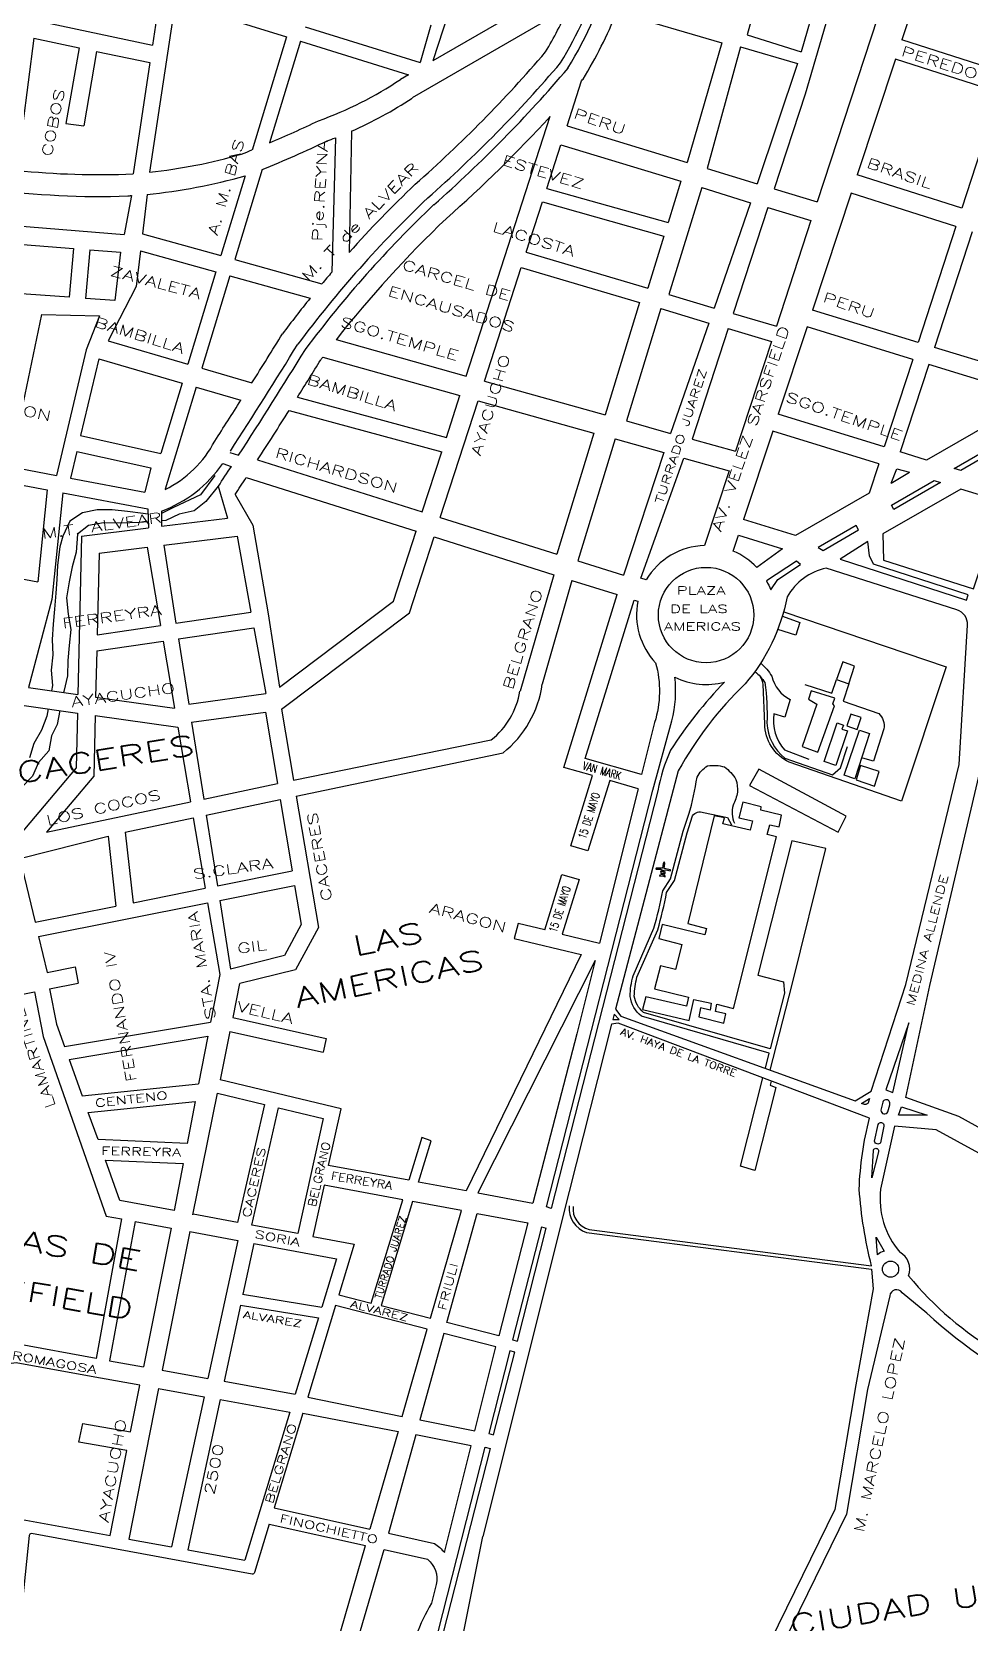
# Model space of a CAD drawing. Header units: millimetres. Extents: x 4374322 to 4409026, y 6503580 to 6534206.
# Drawn here: x 4385911 to 4386843, y 6521586 to 6523167 of the extents above; entities that cross this region are included whole.
import ezdxf

# ---------------------------------------------------------------- set-up
doc = ezdxf.new("R2010")
doc.units = ezdxf.units.MM
for name, color, linetype in [('CANAL', 252, 'Continuous'), ('LINEA CALLE', 252, 'Continuous'), ('NOMBRE BARRIO', 8, 'Continuous'), ('NOMBRE CALLE', 252, 'Continuous')]:
    doc.layers.add(name, color=color, linetype=linetype)
doc.styles.add('ROMANS', font='romans')
doc.styles.add('S1', font='ROMANS')

msp = doc.modelspace()

# ---------------------------------------------------------------- linework, layer by layer
at = {"layer": 'CANAL', "transparency": 33554687}
for p, q in [((4386092.4, 6522725.9), (4386078.4, 6522706.6)), ((4386096, 6522715.3), (4386083.7, 6522700.2)), ((4385975.6, 6522691.8), (4385961, 6522688.7)), ((4385990.4, 6522691.9), (4385975.6, 6522691.8)), ((4386005.8, 6522690.3), (4385990.4, 6522691.9)), ((4386051.4, 6522694.3), (4386039.5, 6522688.3)), ((4386078.4, 6522706.6), (4386051.4, 6522694.3)), ((4386083.7, 6522700.2), (4386071.9, 6522691)), ((4385948.6, 6522680.6), (4385941.5, 6522665.8)), ((4385961, 6522688.7), (4385948.6, 6522680.6)), ((4385967.1, 6522676.2), (4385956.2, 6522667.5)), ((4385981.8, 6522678.8), (4385967.1, 6522676.2)), ((4385998.8, 6522678.5), (4385981.8, 6522678.8)), ((4386017.4, 6522679.1), (4385998.8, 6522678.5)), ((4386021.3, 6522688.1), (4386005.8, 6522690.3)), ((4386026.3, 6522679.8), (4386017.4, 6522679.1)), ((4386026, 6522687.4), (4386021.3, 6522688.1)), ((4386043.9, 6522681.3), (4386039.6, 6522681)), ((4386057.2, 6522687.4), (4386043.9, 6522681.3)), ((4386071.9, 6522691), (4386057.2, 6522687.4)), ((4385941.5, 6522665.8), (4385938.4, 6522655.1)), ((4385956.2, 6522667.5), (4385954.9, 6522649.7)), ((4385938.4, 6522655.1), (4385936.1, 6522636.8)), ((4385954.9, 6522649.7), (4385950.9, 6522635.3)), ((4385936.1, 6522636.8), (4385935.6, 6522622.7)), ((4385950.9, 6522635.3), (4385947.9, 6522620.4)), ((4385935.6, 6522622.7), (4385934.4, 6522609.2)), ((4385947.9, 6522620.4), (4385945, 6522604.4)), ((4385934.4, 6522609.2), (4385933.2, 6522593.3)), ((4385945, 6522604.4), (4385946.7, 6522588.2)), ((4385933.2, 6522593.3), (4385931.8, 6522578.4)), ((4385946.7, 6522588.2), (4385949.3, 6522573)), ((4385931.8, 6522578.4), (4385930.9, 6522563.1)), ((4385949.3, 6522573), (4385947.9, 6522557.1)), ((4385930.9, 6522563.1), (4385931.5, 6522547.8)), ((4385947.9, 6522557.1), (4385946.4, 6522542.3)), ((4385931.5, 6522547.8), (4385930, 6522532.5)), ((4385946.4, 6522542.3), (4385946, 6522527)), ((4385930, 6522532.5), (4385931.2, 6522517.2)), ((4385946, 6522527), (4385942.6, 6522511.5)), ((4385931.2, 6522517.2), (4385930.2, 6522512.1)), ((4385942.6, 6522511.5), (4385942.3, 6522510.4)), ((4385925.7, 6522486.9), (4385920.2, 6522472.9)), ((4385926.9, 6522494.1), (4385925.7, 6522486.9)), ((4385938.5, 6522492.4), (4385935.9, 6522478.6)), ((4385920.2, 6522472.9), (4385912.6, 6522459.9)), ((4385935.9, 6522478.6), (4385930.1, 6522467.2)), ((4385912.6, 6522459.9), (4385908.5, 6522445.4)), ((4385930.1, 6522467.2), (4385927.6, 6522452.3)), ((4385917.4, 6522440.7), (4385911.3, 6522427.2)), ((4385927.6, 6522452.3), (4385917.4, 6522440.7)), ((4385911.3, 6522427.2), (4385900.5, 6522416.1))]:
    msp.add_line(p, q, dxfattribs=at)
at = {"layer": 'LINEA CALLE', "transparency": 33554687}
for p, q in [((4386654.5, 6523283.2), (4386621.6, 6523163.7)), ((4386787.2, 6523291.5), (4386691.1, 6522997.8)), ((4386815.8, 6523282.1), (4386775.1, 6523158.6)), ((4386709.7, 6523266.3), (4386675.1, 6523146.8)), ((4386340.1, 6523232.9), (4386309.2, 6523137.9)), ((4386037.5, 6523199.9), (4386030.6, 6523153.5)), ((4386428, 6523206.3), (4386309.2, 6523137.9)), ((4386053, 6523195.9), (4386027.6, 6523027.2)), ((4386053, 6523195.9), (4386163.9, 6523161.5)), ((4386443.8, 6523190.4), (4386288.5, 6523100.9)), ((4386491.9, 6523186.2), (4386596.3, 6523155.6)), ((4385913.6, 6523178.2), (4386030.6, 6523153.5)), ((4386182.2, 6523171.7), (4386296.5, 6523136.3)), ((4386307.3, 6523173.1), (4386296.5, 6523136.3)), ((4385912.7, 6523160.2), (4385895.8, 6523029.1)), ((4385912.7, 6523160.2), (4385957.6, 6523150.8)), ((4385957.6, 6523150.8), (4385944.5, 6523075.5)), ((4386163.9, 6523161.5), (4386129.5, 6523049.2)), ((4386177.8, 6523157.2), (4386146.8, 6523056.3)), ((4386177.8, 6523157.2), (4386285.1, 6523123.9)), ((4386596.3, 6523155.6), (4386562, 6523036.9)), ((4386614.9, 6523151.8), (4386581.7, 6523031)), ((4386614.9, 6523151.8), (4386671.7, 6523135.2)), ((4386621.6, 6523163.7), (4386675.1, 6523146.8)), ((4386878.5, 6523125.6), (4386775.1, 6523158.6)), ((4385975.1, 6523147.1), (4385962.3, 6523073.3)), ((4385975.1, 6523147.1), (4386027.9, 6523136)), ((4386027.9, 6523136), (4386011.3, 6523025.6)), ((4386671.7, 6523135.2), (4386631.6, 6523015.8)), ((4386768.8, 6523139.4), (4386730.9, 6523024.5)), ((4386872.3, 6523106.3), (4386768.8, 6523139.4)), ((4386285.1, 6523123.9), (4386277, 6523119.3)), ((4386442.5, 6523073.1), (4386457, 6523118)), ((4386872.3, 6523106.3), (4386834.8, 6522991.4)), ((4385944.5, 6523075.5), (4385962.3, 6523073.3)), ((4386342.4, 6522824.7), (4386425.9, 6523082.7)), ((4386442.5, 6523073.1), (4386562, 6523036.9)), ((4386212.4, 6523061.4), (4386208.8, 6522928)), ((4386228.4, 6523068), (4386225.9, 6522947.5)), ((4386422.4, 6523011.1), (4386436.4, 6523054.4)), ((4386436.4, 6523054.4), (4386555.5, 6523018.3)), ((4386122.7, 6523023.6), (4386098.6, 6522944.3)), ((4386139.7, 6523029.9), (4386112.5, 6522940.4)), ((4386581.7, 6523031), (4386631.6, 6523015.8)), ((4386834.8, 6522991.4), (4386730.9, 6523024.5)), ((4386422.4, 6523011.1), (4386542.9, 6522977.2)), ((4386555.5, 6523018.3), (4386542.9, 6522977.2)), ((4386576.4, 6523012), (4386543.8, 6522905.7)), ((4386576.4, 6523012), (4386625, 6522996.8)), ((4386648.3, 6523010.8), (4386691.1, 6522997.8)), ((4386009.8, 6523003.9), (4386002.3, 6522965.4)), ((4386025.2, 6523005.2), (4386020.6, 6522966)), ((4386401.9, 6522947.7), (4386418.1, 6522997.6)), ((4386418.1, 6522997.6), (4386538.7, 6522963.6)), ((4386625, 6522996.8), (4386588.6, 6522892.1)), ((4386642.2, 6522992.1), (4386607.7, 6522886.8)), ((4386642.2, 6522992.1), (4386684.9, 6522979.1)), ((4386724.9, 6523006.3), (4386686.5, 6522890.2)), ((4386828.9, 6522973.1), (4386724.9, 6523006.3)), ((4385857, 6522977.1), (4386002.3, 6522965.4)), ((4386684.9, 6522979.1), (4386650.6, 6522874.1)), ((4386020.6, 6522966), (4386098.6, 6522944.3)), ((4386538.7, 6522963.6), (4386522.9, 6522911.9)), ((4386828.9, 6522973.1), (4386791.5, 6522858.1)), ((4386845.2, 6522967.9), (4386807.6, 6522853.2)), ((4385850.5, 6522959.6), (4385952.1, 6522951.4)), ((4385952.1, 6522951.4), (4385947.8, 6522903)), ((4385968.4, 6522950.1), (4385964.1, 6522901.9)), ((4385968.4, 6522950.1), (4385998.8, 6522947.6)), ((4385998.8, 6522947.6), (4385993.3, 6522899.9)), ((4386018.6, 6522949), (4386014.5, 6522913.6)), ((4386018.6, 6522949), (4386093.6, 6522928.1)), ((4386401.9, 6522947.7), (4386522.9, 6522911.9)), ((4386112.5, 6522940.4), (4386198.9, 6522916.3)), ((4386360.5, 6522819.7), (4386397.1, 6522932.7)), ((4386397.1, 6522932.7), (4386514.7, 6522897.9)), ((4386014.5, 6522913.6), (4385986.4, 6522859.7)), ((4386093.6, 6522928.1), (4386065.8, 6522836.5)), ((4386107.6, 6522924.2), (4386079.7, 6522832.4)), ((4386107.6, 6522924.2), (4386187.2, 6522902)), ((4385947.8, 6522903), (4385832.5, 6522910.9)), ((4385993.3, 6522899.9), (4385964.1, 6522901.9)), ((4386514.7, 6522897.9), (4386480.4, 6522786.2)), ((4386543.8, 6522905.7), (4386588.6, 6522892.1)), ((4385920.2, 6522885.9), (4385888.7, 6522734.8)), ((4385920.2, 6522885.9), (4385978, 6522884.6)), ((4385978, 6522884.6), (4385964.8, 6522850.6)), ((4386535.7, 6522891.7), (4386501.5, 6522780.3)), ((4386535.7, 6522891.7), (4386583.4, 6522877.2)), ((4386607.7, 6522886.8), (4386650.6, 6522874.1)), ((4386791.5, 6522858.1), (4386686.5, 6522890.2)), ((4386583.4, 6522877.2), (4386545.2, 6522767.8)), ((4386602.8, 6522871.8), (4386566.9, 6522762)), ((4386602.8, 6522871.8), (4386645.6, 6522859.1)), ((4386681, 6522873.5), (4386652.4, 6522786.7)), ((4386786, 6522841.2), (4386681, 6522873.5)), ((4385964.8, 6522850.6), (4385935.1, 6522726)), ((4385986.4, 6522859.7), (4386065.8, 6522836.5)), ((4386213.1, 6522860.9), (4386342.4, 6522824.7)), ((4386645.6, 6522859.1), (4386609.9, 6522750)), ((4386915.4, 6522820.2), (4386807.6, 6522853.2)), ((4385977.3, 6522841.9), (4385959.1, 6522765.6)), ((4385977.3, 6522841.9), (4386060.1, 6522817.7)), ((4386199.7, 6522843.4), (4386336.1, 6522805.3)), ((4386786, 6522841.2), (4386757.6, 6522754.3)), ((4386802.1, 6522836.2), (4386773.6, 6522749.3)), ((4386908.3, 6522803.6), (4386802.1, 6522836.2)), ((4386060.1, 6522817.7), (4386038.9, 6522747.9)), ((4386079.7, 6522832.4), (4386129.3, 6522817.9)), ((4386360.5, 6522819.7), (4386480.4, 6522786.2)), ((4386074, 6522813.6), (4386043.2, 6522712.2)), ((4386074, 6522813.6), (4386118.4, 6522800.6)), ((4386174.6, 6522803.7), (4386322.6, 6522763.7)), ((4386322.6, 6522763.7), (4386336.1, 6522805.3)), ((4386908.3, 6522803.6), (4386799.8, 6522741.3)), ((4386166.3, 6522790.4), (4386318, 6522749.4)), ((4386316.6, 6522684.2), (4386354.2, 6522800.2)), ((4386354.2, 6522800.2), (4386469.2, 6522768.1)), ((4386757.6, 6522754.3), (4386652.4, 6522786.7)), ((4386501.5, 6522780.3), (4386545.2, 6522767.8)), ((4385959.1, 6522765.6), (4386038.9, 6522747.9)), ((4386469.2, 6522768.1), (4386432.3, 6522647.8)), ((4386490.2, 6522762.2), (4386453.1, 6522641.2)), ((4386490.2, 6522762.2), (4386538.6, 6522748.7)), ((4386566.9, 6522762), (4386609.9, 6522750)), ((4386646.9, 6522770), (4386617.9, 6522682.2)), ((4386752.2, 6522737.6), (4386646.9, 6522770)), ((4385955.4, 6522749.9), (4385949, 6522723.4)), ((4385955.4, 6522749.9), (4386029.1, 6522733.6)), ((4386107.3, 6522748.9), (4386116.1, 6522746)), ((4386135, 6522741.4), (4386298.7, 6522689.8)), ((4386298.7, 6522689.8), (4386318, 6522749.4)), ((4386538.6, 6522748.7), (4386498.7, 6522626.8)), ((4386799.8, 6522741.3), (4386773.6, 6522749.3)), ((4385888.7, 6522734.8), (4385935.1, 6522726)), ((4385949, 6522723.4), (4386022.9, 6522709.4)), ((4386029.1, 6522733.6), (4386022.9, 6522709.4)), ((4386100.4, 6522737.8), (4386108.9, 6522735)), ((4386123.6, 6522723.8), (4386292.5, 6522670.6)), ((4386752.2, 6522737.6), (4386742.8, 6522708.5)), ((4386764.6, 6522718.3), (4386770.3, 6522732.7)), ((4386764.6, 6522718.3), (4386782.7, 6522729.1)), ((4386770.3, 6522732.7), (4386782.7, 6522729.1)), ((4385885.5, 6522719.3), (4385925.9, 6522711.6)), ((4385925.9, 6522711.6), (4385916.6, 6522620.4)), ((4385941.4, 6522708.7), (4385930.6, 6522602.9)), ((4385941.4, 6522708.7), (4386025.8, 6522692.7)), ((4386096, 6522715.3), (4386105.2, 6522683.7)), ((4386742.8, 6522708.5), (4386669.4, 6522666.4)), ((4386025.8, 6522692.7), (4386026.5, 6522674)), ((4386102.8, 6522692), (4386102.8, 6522692)), ((4386112.6, 6522706.9), (4386130.2, 6522676.6)), ((4386039.4, 6522690.5), (4386039.7, 6522675.6)), ((4386039.7, 6522675.6), (4386105.2, 6522683.7)), ((4386130.2, 6522676.6), (4386145.4, 6522588.5)), ((4386316.6, 6522684.2), (4386432.3, 6522647.8)), ((4386669.4, 6522666.4), (4386617.9, 6522682.2)), ((4385960.2, 6522665.8), (4385956.4, 6522508.4)), ((4385960.2, 6522665.8), (4386026.5, 6522674)), ((4386041.7, 6522656.8), (4386114.6, 6522665.8)), ((4386114.6, 6522665.8), (4386128.4, 6522590.3)), ((4386270, 6522601.1), (4386292.5, 6522670.6)), ((4386286, 6522589.4), (4386310.4, 6522664.9)), ((4386310.4, 6522664.9), (4386429.5, 6522627.4)), ((4385977.6, 6522648.8), (4385975.6, 6522567.8)), ((4385977.6, 6522648.8), (4386025.4, 6522654.8)), ((4386025.4, 6522654.8), (4386038.6, 6522577.1)), ((4386041.7, 6522656.8), (4386053.9, 6522579.3)), ((4385866.8, 6522629.6), (4385916.6, 6522620.4)), ((4386453.1, 6522641.2), (4386498.7, 6522626.8)), ((4386429.5, 6522627.4), (4386395.8, 6522511.8)), ((4386447.3, 6522621.8), (4386417.8, 6522518.7)), ((4386447.3, 6522621.8), (4386492.4, 6522607.6)), ((4385930.6, 6522602.9), (4385907.4, 6522515.3)), ((4386156.8, 6522515.8), (4386270, 6522601.1)), ((4386053.9, 6522579.3), (4386128.4, 6522590.3)), ((4386145.4, 6522588.5), (4386156.8, 6522515.8)), ((4386158.9, 6522493.7), (4386286, 6522589.4)), ((4385975.6, 6522567.8), (4386038.6, 6522577.1)), ((4386056.4, 6522563.7), (4386131.2, 6522574.7)), ((4386131.2, 6522574.7), (4386143.2, 6522509.5)), ((4385975.2, 6522551.7), (4385974.1, 6522505.9)), ((4385975.2, 6522551.7), (4386041.3, 6522561.5)), ((4386041.3, 6522561.5), (4386052.5, 6522494.9)), ((4386056.4, 6522563.7), (4386066.6, 6522498.9)), ((4385907.4, 6522515.3), (4385956.4, 6522508.4)), ((4385974.1, 6522505.9), (4386052.5, 6522494.9)), ((4386066.6, 6522498.9), (4386143.2, 6522509.5)), ((4385903.1, 6522497.4), (4385956, 6522490)), ((4385956, 6522490), (4385954.7, 6522435.5)), ((4385973.7, 6522487.5), (4385972.2, 6522427.2)), ((4385973.7, 6522487.5), (4386055.8, 6522475.9)), ((4386069.4, 6522480.8), (4386142.8, 6522490.9)), ((4386142.8, 6522490.9), (4386154.8, 6522419.9)), ((4386158.9, 6522493.7), (4386170.8, 6522423.2)), ((4386055.8, 6522475.9), (4386068.3, 6522401.8)), ((4386069.4, 6522480.8), (4386081.5, 6522404.5)), ((4386170.8, 6522423.2), (4386367.2, 6522463.3)), ((4386173.5, 6522407.4), (4386378.9, 6522450.5)), ((4385954.7, 6522435.5), (4385814.5, 6522270)), ((4385972.2, 6522427.2), (4385925.3, 6522371.8)), ((4386173.5, 6522407.4), (4386195.5, 6522277.1)), ((4386513.1, 6522414.8), (4386474.7, 6522261.3)), ((4385925.3, 6522371.8), (4386068.3, 6522401.8)), ((4386157.4, 6522404.1), (4386169.4, 6522333.1)), ((4386003.4, 6522371.8), (4386071, 6522386)), ((4386071, 6522386), (4386082.9, 6522315.9)), ((4386084, 6522388.7), (4386095.1, 6522318.3)), ((4385898.9, 6522345.4), (4385986.4, 6522367.7)), ((4385986.4, 6522367.7), (4385994.3, 6522298.2)), ((4386003.4, 6522371.8), (4386011.3, 6522301.6)), ((4385898.9, 6522345.4), (4385914, 6522282.2)), ((4386095.1, 6522318.3), (4386169.4, 6522333.1)), ((4386011.3, 6522301.6), (4386082.9, 6522315.9)), ((4386097.4, 6522303.9), (4386171.8, 6522318.7)), ((4386171.8, 6522318.7), (4386178.4, 6522279.9)), ((4385914, 6522282.2), (4385994.3, 6522298.2)), ((4385917.4, 6522268), (4386085.4, 6522301.5)), ((4386085.4, 6522301.5), (4386097.4, 6522230.3)), ((4386097.4, 6522303.9), (4386108.1, 6522235.7)), ((4385917.4, 6522268), (4385925.8, 6522232.4)), ((4386178.4, 6522279.9), (4386161.8, 6522249.2)), ((4386195.5, 6522277.1), (4386172.8, 6522235)), ((4386389.9, 6522266.2), (4386456.6, 6522250.1)), ((4386437.6, 6522270.3), (4386474.7, 6522261.3)), ((4386161.8, 6522249.2), (4386108.1, 6522235.7)), ((4385925.8, 6522232.4), (4385953.7, 6522237.8)), ((4385953.7, 6522237.8), (4385956.8, 6522221.6)), ((4386172.8, 6522235), (4386117.4, 6522221.2)), ((4386470.4, 6522244.1), (4386353.8, 6522013.3)), ((4386470.4, 6522244.1), (4386452.2, 6522171.2)), ((4385928.4, 6522216.1), (4385956.8, 6522221.6)), ((4386097.4, 6522230.3), (4386088.3, 6522183.1)), ((4386117.1, 6522221.4), (4386110.3, 6522187.5)), ((4385847, 6522200.2), (4385913.3, 6522213.1)), ((4385913.3, 6522213.1), (4385921.8, 6522168.7)), ((4385928.4, 6522216.1), (4385935.1, 6522181)), ((4386110.3, 6522187.5), (4386203.2, 6522166.7)), ((4385935.1, 6522181), (4385943.1, 6522158.7)), ((4385943.1, 6522158.7), (4386088.3, 6522183.1)), ((4386107.5, 6522173.7), (4386097.8, 6522125.7)), ((4386107.5, 6522173.7), (4386200.1, 6522153)), ((4386452.2, 6522171.2), (4386408.7, 6522003.2)), ((4386486.8, 6522180.8), (4386444.6, 6522014.9)), ((4385921.8, 6522168.7), (4385984.6, 6521990.3)), ((4385947.8, 6522145.8), (4386085.5, 6522168.9)), ((4386085.5, 6522168.9), (4386076.4, 6522121.8)), ((4386203.2, 6522166.7), (4386200.1, 6522153)), ((4385947.8, 6522145.8), (4385960.7, 6522109.9)), ((4385960.7, 6522109.9), (4386076.4, 6522121.8)), ((4386353.8, 6522013.3), (4386408.7, 6522003.2)), ((4386444.6, 6522014.9), (4386359, 6521672)), ((4385984.6, 6521990.3), (4385999.9, 6521987.5)), ((4386013.3, 6521985), (4385988, 6521846.6)), ((4386013.3, 6521985), (4386049, 6521978.4)), ((4386049, 6521978.4), (4386021.6, 6521840.6)), ((4386067.7, 6521974.9), (4386040.3, 6521837.2)), ((4386067.7, 6521974.9), (4386115.3, 6521966.1)), ((4386115.3, 6521966.1), (4386085.7, 6521829.1)), ((4386131.3, 6521963.1), (4386120.4, 6521912.8)), ((4386131.3, 6521963.1), (4386213.3, 6521947.9)), ((4386213.3, 6521947.9), (4386198.8, 6521900)), ((4386118, 6521901.8), (4386101.7, 6521826.2)), ((4386118, 6521901.8), (4386195.5, 6521889.2)), ((4386119.9, 6521912.8), (4386198.8, 6521900)), ((4386195.5, 6521889.2), (4386172.5, 6521813.5)), ((4385988, 6521846.6), (4386021.6, 6521840.6)), ((4386040.3, 6521837.2), (4386085.7, 6521829.1)), ((4386101.7, 6521826.2), (4386172.5, 6521813.5)), ((4386036.7, 6521819), (4386007, 6521669.5)), ((4386036.7, 6521819), (4386081.8, 6521810.9)), ((4386081.8, 6521810.9), (4386049.6, 6521661.7)), ((4386097.8, 6521808), (4386065.6, 6521658.8)), ((4386097.8, 6521808), (4386167, 6521795.6)), ((4386167, 6521795.6), (4386122.3, 6521648.4)), ((4386180, 6521794.5), (4386151.4, 6521700.5)), ((4386151.4, 6521700.5), (4386246.7, 6521679.3)), ((4386708.7, 6521698.8), (4386608.6, 6521495.5)), ((4386146.5, 6521684.4), (4386242.1, 6521663.2)), ((4386720.4, 6521694.1), (4386615.8, 6521481.6)), ((4386007, 6521669.5), (4386049.6, 6521661.7)), ((4386065.6, 6521658.8), (4386122.3, 6521648.4))]:
    msp.add_line(p, q, dxfattribs=at)
for points in [[(4386738.6, 6523307.5), (4386679, 6523104.7), (4386648.3, 6523010.8)], [(4386827.3, 6522732.8), (4386899.4, 6522774.6), (4386897.2, 6522767.5), (4386833.9, 6522730.8), (4386827.3, 6522732.8)], [(4386846.4, 6522613.5), (4386875.2, 6522699.7), (4386833.7, 6522712.5), (4386756.3, 6522668.1), (4386757, 6522641.7), (4386846.4, 6522613.5)], [(4386513.1, 6522414.8), (4386484.9, 6522422.9), (4386463.2, 6522353.1), (4386446.2, 6522358), (4386467.8, 6522427.8), (4386439.3, 6522436), (4386492.4, 6522607.6)], [(4386656.5, 6522586.1), (4386674, 6522579.9), (4386669.9, 6522567.2), (4386652, 6522573.1)], [(4386678.7, 6522518.2), (4386705.6, 6522509.6), (4386710.4, 6522523.3)], [(4386685.1, 6522511.9), (4386682.4, 6522503.7), (4386690.6, 6522498.9), (4386676.2, 6522456.6), (4386691.8, 6522451.1), (4386708.2, 6522497.3), (4386706.8, 6522499.3), (4386708.5, 6522504.6), (4386685.1, 6522511.9)], [(4386724.4, 6522489), (4386720.5, 6522477.4), (4386730.9, 6522473.6), (4386734.9, 6522485.4), (4386724.4, 6522489)], [(4386709.7, 6522437.9), (4386697.9, 6522442), (4386710.9, 6522480.2), (4386717.1, 6522478.1), (4386715.7, 6522473.9), (4386721.1, 6522472.2), (4386709.7, 6522437.9)], [(4386733.1, 6522472.9), (4386743.1, 6522469.6), (4386728.5, 6522424.8), (4386717.8, 6522428.4), (4386733.1, 6522472.9)], [(4386711.9, 6522371.8), (4386720, 6522387.7), (4386633, 6522434.2), (4386623.8, 6522417.9), (4386711.9, 6522371.8)], [(4386779.1, 6522108), (4386803.1, 6522219.3), (4386853.9, 6522436.8)], [(4386081.5, 6522404.5), (4386154.8, 6522419.9)], [(4386084, 6522388.7), (4386157.4, 6522404.1)], [(4386635.6, 6522396.8), (4386617.3, 6522401.5), (4386613.4, 6522385.9), (4386626.7, 6522383), (4386624.4, 6522373.6), (4386597.3, 6522379.9), (4386598.9, 6522386), (4386588.7, 6522387.9), (4386562.7, 6522280.8), (4386581.2, 6522276.1), (4386579.5, 6522269.6), (4386537, 6522280.1), (4386533.6, 6522265.9), (4386556.5, 6522260.1), (4386550.4, 6522235.1), (4386535.3, 6522238.8), (4386529.4, 6522215.9), (4386563.3, 6522207.7), (4386561.1, 6522198.9), (4386520.9, 6522208.1), (4386517.6, 6522195.6), (4386563.8, 6522184.5), (4386568.6, 6522205.5), (4386585.9, 6522201.7), (4386584.7, 6522194.9), (4386575.2, 6522197.2), (4386573.4, 6522188.4), (4386598.5, 6522182.1), (4386600.3, 6522191.2), (4386590.2, 6522193.6), (4386591.4, 6522200.7), (4386608.1, 6522196.6), (4386650.8, 6522366.9), (4386641.5, 6522369.4), (4386644.1, 6522378.8), (4386653.3, 6522376.9), (4386655.8, 6522388.5), (4386635.1, 6522393.5), (4386635.6, 6522396.8)], [(4386420.3, 6522274.5), (4386437.4, 6522329.7), (4386454.5, 6522324.8), (4386437.6, 6522270.3)], [(4386420.3, 6522274.5), (4386394.1, 6522280.8), (4386389.9, 6522266.2)], [(4386456.6, 6522250.1), (4386342.4, 6522015.4), (4386295, 6522024.1), (4386307.5, 6522065.2), (4386298.1, 6522068.5), (4386285.2, 6522025.9), (4386205.6, 6522040.6), (4386218.1, 6522096.8), (4386097.8, 6522125.7)], [(4386494.3, 6522185.7), (4386489.4, 6522191), (4386488, 6522185.6), (4386494.3, 6522185.7)], [(4386743.2, 6522087.5), (4386493.5, 6522181.8), (4386486.8, 6522180.8)], [(4386759.2, 6522115.7), (4386766.2, 6522113.2), (4386782.1, 6522182.3), (4386759.2, 6522115.7)], [(4386645.5, 6522124.4), (4386644.5, 6522120.3), (4386650.1, 6522118.1), (4386629.2, 6522035.7), (4386615, 6522040), (4386637.2, 6522127.5)], [(4386070.7, 6521991.7), (4386095.1, 6522112.4), (4386141.8, 6522101.2), (4386115.2, 6521984.1), (4386070.9, 6521992.3)], [(4387022.4, 6522014.4), (4386906.3, 6522048.3), (4386832, 6522089.1), (4386779.1, 6522108)], [(4386772, 6522090.5), (4386774.9, 6522098.9), (4386800.3, 6522090.6), (4386772.1, 6522090.6)], [(4385999.9, 6521987.5), (4385974.7, 6521849), (4385895.5, 6521863.3), (4385871.9, 6521860.2), (4385902.4, 6522026.9)], [(4386417.1, 6521979.8), (4386388.4, 6521867.4), (4386393.3, 6521866), (4386421.9, 6521978.4)], [(4386417.1, 6521979.8), (4386421.9, 6521978.4)], [(4386745, 6521937.5), (4386746.6, 6521918.2), (4386729.5, 6521822.8), (4386708.7, 6521698.8)], [(4386800.1, 6521893.9), (4386775.5, 6521914.1)], [(4386180, 6521794.5), (4386274.6, 6521776.4), (4386246.7, 6521679.3)]]:
    msp.add_lwpolyline(points, dxfattribs=at)
for points in [[(4386579.2, 6522656.3, 0.260349), (4386521.2, 6522622.3), (4386516, 6522623.9), (4386558.7, 6522743.1), (4386603.5, 6522730.5), (4386579.2, 6522656.3)], [(4386607.6, 6522650.9), (4386612.8, 6522666.7), (4386656.8, 6522653.2), (4386631.1, 6522634.5, 0.104922), (4386607.6, 6522650.9)], [(4386657.8, 6522590.6), (4386819.4, 6522535.9), (4386775, 6522402.6), (4386663.3, 6522441.3, -0.294976), (4386639.1, 6522479.4), (4386637.5, 6522518.4, 0.109165), (4386634.7, 6522526.1)], [(4386635, 6522539.6, -0.073523), (4386646, 6522526.6, 0.216742), (4386664.1, 6522503.4)], [(4386629.3, 6522531.2, -0.082308), (4386639.2, 6522520.2, -0.04043), (4386641.2, 6522480.1, 0.226248), (4386659.1, 6522445.3), (4386706.2, 6522428.6), (4386714.3, 6522435.5), (4386721.1, 6522456.8)], [(4386722.6, 6522519.1), (4386717, 6522501.7), (4386752.3, 6522489.6, -0.256846), (4386757.3, 6522474.2), (4386747.1, 6522442.1), (4386736.5, 6522445.3)], [(4386664.1, 6522503.4), (4386659.1, 6522485.8), (4386648, 6522489.1, 0.212276), (4386658.5, 6522453.3), (4386682.8, 6522444.3)], [(4386639.7, 6522137.1), (4386643.5, 6522152.3), (4386516.6, 6522188.9, -0.198397), (4386505.3, 6522208.6, -0.062861), (4386508.1, 6522229.1), (4386528.7, 6522276.2, 0.025828), (4386537.6, 6522313.3), (4386545.4, 6522325.4), (4386557.9, 6522372.5), (4386563.4, 6522389.4, 0.042527), (4386571.7, 6522426.3, -0.124196), (4386582.2, 6522437.7, -0.099242), (4386598.9, 6522436.5, -0.087111), (4386610.4, 6522424.1, -0.074316), (4386611.9, 6522411.3, -0.070708), (4386607.5, 6522398.5, 0.17302), (4386608.8, 6522380.5)], [(4386644.5, 6522135.3), (4386666.1, 6522220.4), (4386699.8, 6522355.4), (4386665.8, 6522363), (4386632.1, 6522229.5), (4386657.6, 6522222.9), (4386658.6, 6522211.7), (4386644.5, 6522156.3), (4386518.5, 6522192.7, -0.187157), (4386509.4, 6522208.8, -0.06094), (4386512, 6522227.8), (4386532.6, 6522274.8, 0.025458), (4386541.5, 6522311.8), (4386549.2, 6522323.7), (4386561.8, 6522371), (4386567.3, 6522387.9, -0.354682), (4386578.2, 6522391.1), (4386602, 6522386.3), (4386605.8, 6522378.8)], [(4386538.8, 6522333.8), (4386540.7, 6522334.1), (4386545.3, 6522333.3), (4386545.2, 6522334.2), (4386539.2, 6522335.6), (4386539.7, 6522340.4), (4386539.4, 6522341.6, 0.680843), (4386538.7, 6522341.7), (4386538, 6522340.6), (4386537.4, 6522335.9), (4386531.2, 6522335.9), (4386530.9, 6522335), (4386535.5, 6522334.8), (4386537.3, 6522334), (4386537.3, 6522332.4), (4386536.4, 6522332.3), (4386536.3, 6522332.8), (4386535.7, 6522332.8, 0.087946), (4386535.6, 6522330.8), (4386536.3, 6522330.6), (4386536.4, 6522331.1), (4386537.3, 6522331.1), (4386537.2, 6522330.5), (4386537.1, 6522329.5), (4386534.9, 6522328.9), (4386534.5, 6522327.9), (4386537.4, 6522328.4), (4386540.1, 6522327.2), (4386539.9, 6522328.3), (4386538, 6522329.4), (4386538, 6522330.4), (4386538.2, 6522331), (4386539, 6522330.8), (4386539, 6522330.3), (4386539.7, 6522330.3, 0.087946), (4386540.1, 6522332.3), (4386539.5, 6522332.4), (4386539.2, 6522331.9), (4386538.4, 6522332.2), (4386538.8, 6522333.8)], [(4386735, 6522102.2), (4386743, 6522107.1), (4386742.2, 6522103.7, -0.391209), (4386738.2, 6522101.2), (4386735, 6522102.2)], [(4386756.2, 6522103.5), (4386754.5, 6522095.4, 0.828845), (4386761.2, 6522093.8), (4386763.2, 6522100.9, 1.003477), (4386756.2, 6522103.5)], [(4386745.1, 6521940.9, -0.043416), (4386732.9, 6522017, -0.056232), (4386743.2, 6522087.5)], [(4386751.7, 6522081.2, -0.955208), (4386757.3, 6522079.8), (4386753.9, 6522063.2, -0.678661), (4386748.2, 6522064.6), (4386751.7, 6522081.2)], [(4386901, 6522026.2), (4386897.7, 6522027.5), (4386809.2, 6522076.1), (4386767.9, 6522079.6), (4386754.1, 6522017, 0.209146), (4386773.1, 6521954.6)], [(4386747, 6522055.4, -1.102642), (4386752, 6522054.3), (4386745.4, 6522028.4), (4386747, 6522055.4)], [(4386444.8, 6522000.4, 0.349868), (4386462, 6521973.9), (4386745, 6521937.5)], [(4386448.5, 6522000, 0.369068), (4386464.5, 6521977), (4386745.1, 6521940.9)], [(4386751.2, 6521951.9), (4386749.8, 6521969.4), (4386757.5, 6521955.6, 0.107733), (4386751.2, 6521951.9)], [(4386775.5, 6521914.1, 0.702313), (4386763.2, 6521911.2), (4386741.1, 6521818), (4386720.4, 6521694.1)], [(4386146.5, 6521684.4), (4386131.8, 6521636.2, -0.381041), (4386129.6, 6521634.8), (4385910.3, 6521674.9, 0.437317), (4385908, 6521673.1), (4385895.7, 6521553.6, 0.400959), (4385897.4, 6521551.5), (4386195.5, 6521507, 0.376223), (4386197.7, 6521508.5), (4386242.1, 6521663.2)], [(4386516.7, 6521428.6), (4386452.8, 6521417.7), (4386319.4, 6521411.5, -0.489244), (4386309.2, 6521423.5), (4386359, 6521672)]]:
    msp.add_lwpolyline(points, format="xyb", dxfattribs=at)
for points in [[(4386764.9, 6522696.6), (4386807.2, 6522721.1), (4386813.6, 6522719.1), (4386767.4, 6522692.3)], [(4386697.2, 6522651.6), (4386732.2, 6522671.8), (4386729.7, 6522676.2), (4386692, 6522654.3)], [(4386741.3, 6522660.5), (4386713.8, 6522642.8), (4386839.4, 6522602.1), (4386841.1, 6522607.4), (4386747.1, 6522637.7), (4386743.1, 6522646)], [(4386722.6, 6522519.1), (4386728.3, 6522536.7), (4386716.5, 6522540.8), (4386710.4, 6522523.3)], [(4386729.9, 6522423.6), (4386748.2, 6522417.3), (4386752.6, 6522431.9), (4386734.2, 6522437.8)], [(4385976.5, 6522066.3), (4385966.8, 6522093.1), (4386073, 6522104), (4386064.9, 6522062.5)], [(4386155.7, 6522097.9), (4386200.3, 6522087.2), (4386174.9, 6521973), (4386129.3, 6521981.4)], [(4385983.9, 6522045.8), (4386061.1, 6522042.5), (4386052, 6521995.8), (4385998.3, 6522005.8)], [(4386248, 6521903.9), (4386279.2, 6522006.5), (4386201.2, 6522020.9), (4386189.9, 6521970.2), (4386231.1, 6521962.5), (4386215.8, 6521912.2)], [(4386257.7, 6521901.4), (4386306.8, 6521888.8), (4386337.5, 6521995.8), (4386289.1, 6522004.7)], [(4386353.2, 6521992.9), (4386403.7, 6521983.6), (4386374.7, 6521871.4), (4386323.2, 6521884.6)], [(4386278.8, 6521791.2), (4386303.7, 6521878), (4386212.5, 6521901.4), (4386184.8, 6521810.4)], [(4386351, 6521777), (4386371.9, 6521860.5), (4386320.2, 6521873.8), (4386296.4, 6521787.8)], [(4386369.5, 6521772.9), (4386390.5, 6521855.2), (4386385.7, 6521856.5), (4386364.7, 6521774.3)], [(4385988.4, 6521672.9), (4386005.1, 6521757.4), (4385957.4, 6521765.8), (4385961.4, 6521784.4), (4385961.4, 6521784.4), (4385961.4, 6521784.4), (4386008.8, 6521775.9), (4386018, 6521822.4), (4385969.7, 6521831), (4385895, 6521844.5), (4385868.4, 6521840.9), (4385858, 6521783.9), (4385842.5, 6521699.6)], [(4386162.6, 6520998.5), (4386157.1, 6520997.5), (4386215.9, 6521214.2), (4386224, 6521234.8), (4386267.6, 6521394.1), (4386361.2, 6521760.8), (4386366, 6521759.4), (4386272.4, 6521392.7), (4386228.9, 6521233.6), (4386220.8, 6521213.1)]]:
    msp.add_lwpolyline(points, close=True, dxfattribs=at)
for points in [[(4386490.6, 6522195.8), (4386496, 6522189), (4386728.8, 6522104.8), (4386744.8, 6522114.5), (4386779.1, 6522220.4), (4386832.2, 6522438.9), (4386840.4, 6522577.4, 0.343059), (4386830, 6522592.5), (4386700, 6522633.9, 0.210601), (4386661.2, 6522605.5, -0.132867), (4386619.4, 6522518.9, 0.074412), (4386553.1, 6522432.5)], [(4386645, 6522612.3), (4386651.9, 6522622.6), (4386674.6, 6522637.6), (4386670.7, 6522641), (4386640.7, 6522621.3, -0.03621)], [(4386516.6, 6522428.8), (4386460.6, 6522444.9), (4386509.3, 6522602.2), (4386513, 6522601.1, 0.244651), (4386530.6, 6522539.8, -0.144026), (4386529.6, 6522480.5)], [(4386532.8, 6522412.7), (4386426.9, 6521998), (4386422.1, 6521999.4), (4386527.8, 6522413.4), (4386546.7, 6522482.3, 0.090599), (4386549.7, 6522525.7, 0.185721), (4386599, 6522520.8, 0.049979), (4386545.4, 6522453, 0.061959)], [(4386347.3, 6521762.1), (4386292.3, 6521772.9), (4386265.2, 6521675.3), (4386310.7, 6521665.1, -0.082631), (4386320.8, 6521656.1)], [(4386307.8, 6521605.7, 0.041859), (4386292.7, 6521574), (4386238.5, 6521396.9, -0.177073), (4386234.4, 6521391.4, -0.043304), (4386213, 6521380.1, -0.012437), (4386176.3, 6521370), (4386260.7, 6521659), (4386303.8, 6521649.4, -0.29142), (4386312.6, 6521624.5)]]:
    msp.add_lwpolyline(points, format="xyb", close=True, dxfattribs=at)
for centre, radius in [((4386580.7, 6522587.3), 47.4), ((4386764, 6521937.6), 8.06)]:
    msp.add_circle(centre, radius, dxfattribs=at)
for centre, radius, start, end in [((4386084.1, 6523349.3), 420.7, 328.6667, 343.6894), ((4386084.1, 6523349.3), 411.7, 328.7662, 342.4319), ((4386084.1, 6523349.3), 393.3, 328.9804, 336.1661), ((4386084.1, 6523349.3), 439.2, 328.4748, 338.2049), ((4385435.6, 6523988.1), 1295.9, 311.3421, 319.5076), ((4385435.6, 6523988.1), 1314.3, 311.3578, 319.5736), ((4386073.1, 6523422.9), 365.7, 289.5875, 303.8872), ((4385435.6, 6523988.1), 1323.4, 311.3654, 319.605), ((4385435.6, 6523988.1), 1341.8, 319.5713, 319.6669), ((4386073.1, 6523422.9), 387.4, 293.6258, 303.7756), ((4385765.2, 6523968), 988.3, 292.7102, 295.8219), ((4385435.6, 6523988.1), 1341.8, 311.3808, 317.562), ((4385765.2, 6523968), 1010, 291.7617, 295.7555), ((4386073.1, 6523422.9), 387.4, 289.7638, 291.0658), ((4385974.5, 6523539.3), 514.8, 275.9215, 286.3202), ((4385765.2, 6523968), 988.3, 290.986, 291.6272), ((4385977, 6523799.8), 775, 263.9851, 272.541), ((4385974.5, 6523539.3), 536.5, 275.4187, 286.0277), ((4385977, 6523799.8), 796.7, 262.2334, 272.0886), ((4387103.3, 6522161.7), 1177.8, 133.5614, 138.1511), ((4385974.5, 6523539.3), 536.5, 273.3672, 273.7692), ((4387103.3, 6522161.7), 1159.4, 133.5789, 143.1957), ((4387103.3, 6522161.7), 1150.4, 133.5876, 143.1754), ((4387103.3, 6522161.7), 1131.9, 133.6056, 141.8539), ((4387103.3, 6522161.7), 1177.8, 139.4116, 140.1585), ((4387103.3, 6522161.7), 1177.8, 141.0587, 143.2364), ((4381363, 6525820.9), 5633.5, 327.7875, 328.372), ((4381363, 6525820.9), 5651.9, 327.0909, 328.3636), ((4381363, 6525820.9), 5661, 327.1004, 328.3594), ((4381363, 6525820.9), 5679.4, 327.9101, 328.351), ((4387103.3, 6522161.7), 1131.9, 142.9705, 143.1334), ((4381363, 6525820.9), 5633.5, 327.0909, 327.5795), ((4381363, 6525820.9), 5679.4, 327.1654, 327.7521), ((4385994.5, 6522811.4), 110.6, 296.1209, 332.3651), ((4385994.5, 6522811.4), 129, 290.3787, 325.2044), ((4381363, 6525820.9), 5661, 326.729, 326.9678), ((4381363, 6525820.9), 5679.4, 326.7499, 326.9532), ((4386313.8, 6522532.8), 105, 308.3291, 352.2589), ((4386320.2, 6522523.6), 76.4, 307.9249, 351.0659), ((4386763.7, 6521937.6), 19.4, 339.9165, 60.9748), ((4387044.2, 6522147.7), 340.3, 219.5686, 239.4823), ((4387147.4, 6522274.5), 515.3, 227.6232, 244.4072)]:
    msp.add_arc(centre, radius, start, end, dxfattribs=at)

# ---------------------------------------------------------------- texts
at = {"layer": 'NOMBRE BARRIO', "transparency": 33554687, "style": 'ROMANS', "width": 1.5}
for s, rotation, p in [('CACERES', 9.144, (4385897.2, 6522420.3)), ('LAS', 11.6422, (4386232, 6522248.7)), ('AMERICAS', 11.6422, (4386174, 6522196.9)), ('COLINAS DE', 349.965, (4385784.2, 6521977)), ('V SARSFIELD', 349.965, (4385761.2, 6521931))]:
    msp.add_text(s, height=20, rotation=rotation, dxfattribs=at).set_placement(p)
at = {"layer": 'NOMBRE BARRIO', "linetype": 'Continuous', "transparency": 33554687, "style": 'S1', "width": 1.5}
msp.add_text('CIUDAD UNIVERSITARIA', height=20, rotation=9.1591, dxfattribs=at).set_placement((4386665.3, 6521573.8))
at = {"layer": 'NOMBRE CALLE', "linetype": 'Continuous', "transparency": 33554687, "style": 'S1'}
for s, height, rotation, width, p in [('PEREDO', 10, 342.3954, 1.5, (4386773.6, 6523143.2)), ('COBOS', 10, 78.6448, 1.5, (4385930.1, 6523042)), ('PERU', 10, 341, 1.5, (4386448.2, 6523081.5)), ('A. M. BAS', 10, 74.0033, 1.5, (4386094.9, 6522963.8)), ('Pje.REYNA', 10, 86.6422, 1.5, (4386199.1, 6522958)), ('ESTEVEZ', 10, 342.8255, 1.5, (4386377.2, 6523034.9)), ('BRASIL', 10, 341, 1.5, (4386739.4, 6523032.3)), ('LACOSTA', 10, 342.6847, 1.5, (4386367.5, 6522968.6)), ('ZAVALETA', 10, 345.1355, 1.5, (4385987.8, 6522924.8)), ('CARCEL DE', 10, 343.5619, 1.5, (4386277.9, 6522930.8)), ('ENCAUSADOS', 10, 343.5619, 1.5, (4386263.7, 6522904.9)), ('PERU', 10, 341, 1.5, (4386695.8, 6522898.9)), ('BAMBILLA', 10, 342.7453, 1.5, (4385972.1, 6522874.2)), ('SGO.TEMPLE', 10, 343.5194, 1.5, (4386216.5, 6522874.2)), ('AV. VELEZ SARSFIELD', 10, 71.4579, 1.5, (4386595.6, 6522669.5)), ('BAMBILLA', 10, 342.7453, 1.5, (4386183.1, 6522817.2)), ('TURRADO JUAREZ', 8, 71.5996, 1.5, (4386537.4, 6522697.2)), ('SGO.TEMPLE', 10, 341, 1.5, (4386658.8, 6522799.8)), ('BELGRANO', 10, 73, 1.5, (4386388.2, 6522512.2)), ('CACERES', 10, 99.7433, 1.5, (4386209, 6522304)), ('MEDINA ALLENDE', 8, 75.2888, 1.5, (4386787.4, 6522198.5)), ('STA. MARIA', 10, 99.7433, 1.5, (4386093.7, 6522186.4)), ('FERNANDO IV', 10, 99.7433, 1.5, (4386014.7, 6522124.4)), ('LAMARTINE', 10, 107.9701, 1.5, (4385934.4, 6522099.3)), ('AV. HAYA DE LA TORRE', 7, 339.7714, 1.128986, (4386494.9, 6522170.7)), ('BELGRANO', 8, 77, 1.194934, (4386192.7, 6521998.8)), ('CACERES', 8, 77.303, 1.5, (4386127.6, 6521988)), ('TURRADO JUAREZ', 7, 73, 1.042645, (4386258.1, 6521907.4)), ('FRIULI', 8, 75, 1.5, (4386321.8, 6521895.8)), ('M. MARCELO LOPEZ', 10, 77.9647, 1.5, (4386737.2, 6521675.4)), ('AYACUCHO', 10, 79.9796, 1.5, (4385986.7, 6521685.4)), ('BELGRANO', 8, 73, 1.5, (4386149.9, 6521703.8)), ('2500', 10, 78.8795, 1.5, (4386091.6, 6521712.7))]:
    msp.add_text(s, height=height, rotation=rotation, dxfattribs=dict(at, width=width)).set_placement(p)
at = {"layer": 'NOMBRE CALLE', "transparency": 33554687, "style": 'ROMANS'}
for s, height, rotation, width, p in [('M. T de ALVEAR', 10, 45.4442, 1.5, (4386184.9, 6522918.2)), ('AYACUCHO', 10, 73.4478, 1.5, (4386356.5, 6522744.7)), ('RICHARDSON', 10, 347.9142, 1.5, (4385805.5, 6522806.2)), ('RICHARDSON', 10, 343.5461, 1.5, (4386151.6, 6522744.1)), ('M.T. ALVEAR', 10, 7.9487, 1.5, (4385921.5, 6522662.9)), ('FERREYRA', 10, 7.9487, 1.5, (4385941.5, 6522573.9)), ('AYACUCHO', 10, 7.9487, 1.5, (4385950.5, 6522495.9)), ('VAN MARK', 8, 344, 0.720383, (4386457.4, 6522434.2)), ('LOS COCOS', 10, 12.9911, 1.5, (4385926.3, 6522378.2)), ('15 DE MAYO', 8, 72.3351, 0.713594, (4386461.1, 6522364.2)), ('S.CLARA', 10, 7.9487, 1.5, (4386071.5, 6522324.9)), ('15 DE MAYO', 8, 72.3351, 0.713594, (4386432, 6522271.3)), ('ARAGON', 10, 345.0148, 1.5, (4386305, 6522292.1)), ('GIL', 10, 7.9487, 1.5, (4386115.5, 6522250.9)), ('VELLA', 10, 346.731, 1.5, (4386113.6, 6522194.2)), ('CENTENO', 8, 6.3521, 1.5, (4385973.9, 6522098.5)), ('FERREYRA', 8, 358.7166, 1.5, (4385979.4, 6522051.3)), ('FERREYRA', 8, 350.6323, 1.157158, (4386207.5, 6522026.5)), ('SORIA', 8, 349, 1.5, (4386131.5, 6521968.8)), ('ALVAREZ', 7, 345.7689, 1.5, (4386226.6, 6521900.1)), ('ALVAREZ', 7, 350.6323, 1.5, (4386120.2, 6521889.4)), ('ROMAGOSA', 8, 350, 1.5, (4385890.3, 6521848.3)), ('FINOCHIETTO', 8, 347.4716, 1.5, (4386156.3, 6521686.4))]:
    msp.add_text(s, height=height, rotation=rotation, dxfattribs=dict(at, width=width)).set_placement(p)
at = {"layer": 'NOMBRE CALLE', "linetype": 'Continuous', "transparency": 33554687, "style": 'S1', "width": 1.5}
for s, p in [('PLAZA', (4386551.7, 6522607.8)), ('DE LAS', (4386545, 6522589.4)), ('AMERICAS', (4386538.7, 6522572))]:
    msp.add_text(s, height=8, dxfattribs=at).set_placement(p)

doc.saveas('drawing.dxf')
